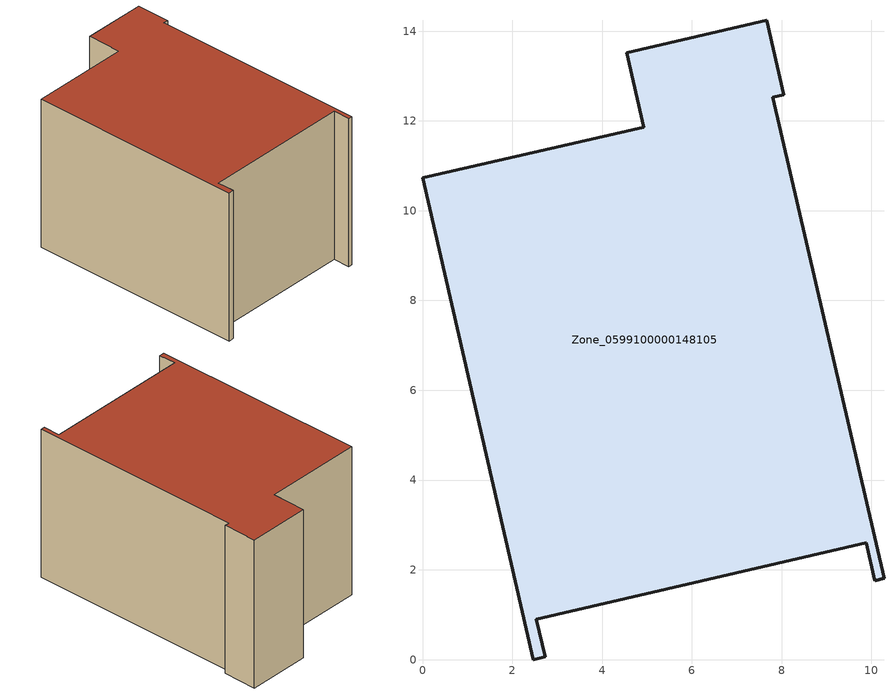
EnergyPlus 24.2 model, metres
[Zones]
Zone_0599100000148105
 floor ground (C_G): 4.55,13.52 7.67,14.24 8.05,12.58 7.8,12.53 10.28,1.81 10.07,1.76 9.88,2.6 2.53,0.9 2.73,0.06 2.47,0 0,10.73 4.93,11.86 z0
 wall outside (C_F): 2.47,0 2.73,0.06 2.53,0.9 9.88,2.6 10.07,1.76 10.28,1.81 7.8,12.53 8.05,12.58 7.67,14.24 4.55,13.52 4.93,11.86 0,10.73 2.47,0 z0:7.75
 roof outside (C_R): 10.28,1.81 7.8,12.53 8.05,12.58 7.67,14.24 4.55,13.52 4.93,11.86 0,10.73 2.47,0 2.73,0.06 2.53,0.9 9.88,2.6 10.07,1.76 z7.75
[BUILDING]
Pand.0599100000148105: North Axis=0; Terrain=City; Loads Convergence Tolerance Value=0.04; Temperature Convergence Tolerance Value=0.4; Solar Distribution=FullExterior; Maximum Number of Warmup Days=25; Minimum Number of Warmup Days=1
[Site:Location]
Rotterdam.The.Hague.AP_ZH_NLD Design_Conditions: Latitude=51.96; Longitude=4.45; Time Zone=1; Elevation=-4.5
[SITE:GROUNDTEMPERATURE:BUILDINGSURFACE]
18, 18, 18, 18, 18, 18, 18, 18, 18, 18, 18, 18
[MATERIAL] Thermal Absorptance=0.9; Solar Absorptance=0.7; Visible Absorptance=0.7
Name | Roughness | Thickness | Conductivity | Density | Specific Heat
G.TI.1946-1964 | MediumSmooth | 0.15 | 1 | 540 | 1210
F.TI.1946-1964 | Rough | 0.3 | 0.857143 | 1920 | 840
R.TI.1946-1964 | MediumRough | 0.2 | 0.277778 | 1500 | 1000
[CONSTRUCTION]
C_G: G.TI.1946-1964
C_F: F.TI.1946-1964
C_R: R.TI.1946-1964
[ZONE]
Zone_0599100000148105: Type=1; Multiplier=1; Ceiling Height=Autocalculate; Volume=Autocalculate; Floor Area=autocalculate; Part of Total Floor Area=Yes
[ZONEINFILTRATION:DESIGNFLOWRATE]
Infil_Zone_0599100000148105: Zone or ZoneList or Space or SpaceList=Zone_0599100000148105; Schedule=AlwaysOn; Design Flow Rate Calculation Method=Flow/Area; Flow Rate per Floor Area=0.003; Constant Term Coefficient=1; Temperature Term Coefficient=0; Velocity Term Coefficient=0; Velocity Squared Term Coefficient=0
[HVACTEMPLATE:ZONE:IDEALLOADSAIRSYSTEM]
Zone_0599100000148105: Maximum Heating Supply Air Temperature=50; Minimum Cooling Supply Air Temperature=13; Maximum Heating Supply Air Humidity Ratio=0.0156; Minimum Cooling Supply Air Humidity Ratio=0.0077; Heating Limit=NoLimit; Cooling Limit=NoLimit; Dehumidification Control Type=ConstantSensibleHeatRatio; Cooling Sensible Heat Ratio=0.7; Dehumidification Setpoint=60; Humidification Control Type=None; Humidification Setpoint=30; Outdoor Air Method=None; Outdoor Air Flow Rate per Person=0.00944; Outdoor Air Flow Rate per Zone Floor Area=0; Outdoor Air Flow Rate per Zone=0; Demand Controlled Ventilation Type=None; Outdoor Air Economizer Type=NoEconomizer; Heat Recovery Type=None; Sensible Heat Recovery Effectiveness=0.7; Latent Heat Recovery Effectiveness=0.65
[ZONECONTROL:THERMOSTAT]
ThermostatControl_Zone_0599100000148105: Zone or ZoneList=Zone_0599100000148105; Control Type Schedule=DualSetpointControlType; Control 1=Thermostat_Zone_0599100000148105; Temperature Difference Between Cutout And Setpoint=0
[THERMOSTATSETPOINT:DUALSETPOINT]
Thermostat_Zone_0599100000148105: Heating Setpoint Temperature Schedule=HeatingSetpoint_Zone_0599100000148105; Cooling Setpoint Temperature Schedule=CoolingSetpoint_Zone_0599100000148105
[SCHEDULE:COMPACT]
HeatingSetpoint_Zone_0599100000148105: Through: 12/31, For: AllDays, Until: 24:00, 21
CoolingSetpoint_Zone_0599100000148105: Through: 12/31, For: AllDays, Until: 24:00, 24
DualSetpointControlType: Through: 12/31, For: AllDays, Until: 24:00, 4
AlwaysOn: Through: 12/31, For: AllDays, Until: 24:00, 1
